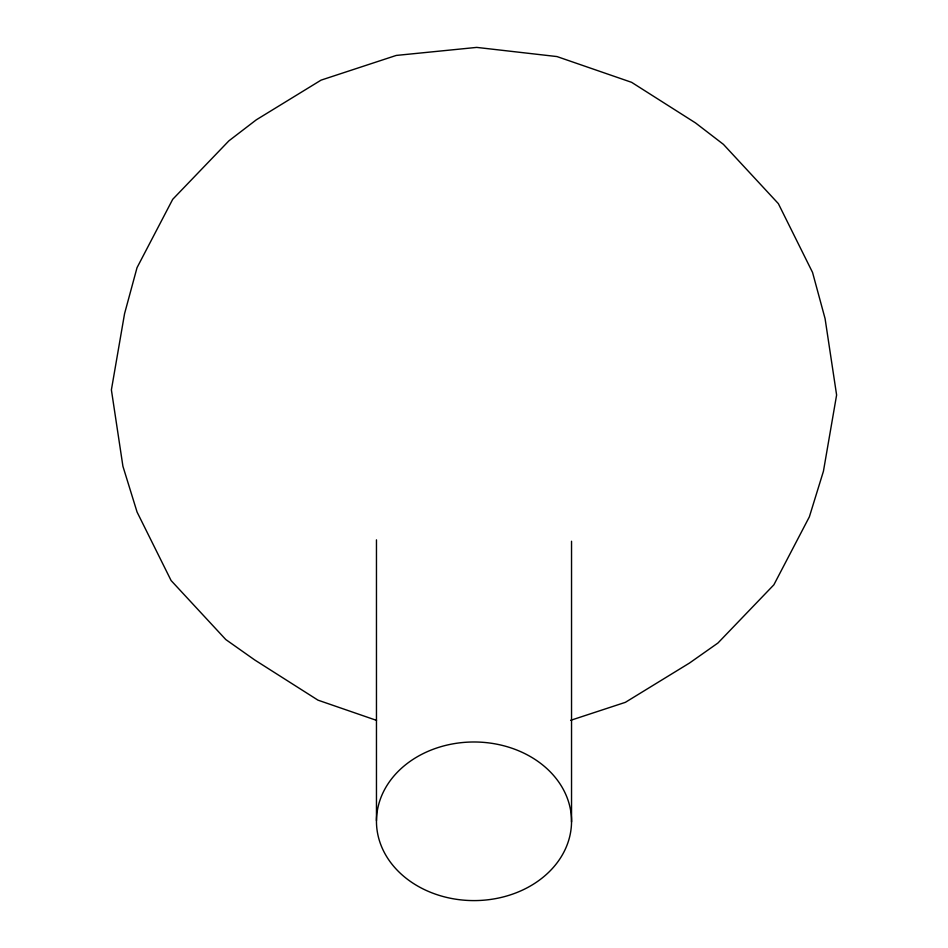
<?xml version="1.0" encoding="UTF-8"?>
<svg xmlns="http://www.w3.org/2000/svg" width="948" height="948" viewBox="0 0 948 948"><rect width="100%" height="100%" fill="white"/><g stroke="black" fill="none" stroke-linecap="round" stroke-linejoin="round"><path stroke-width="1.42" d="M570.625 720.326L625.372 702.338L689.457 663.067L717.932 643.028L773.864 584.821L809.367 516.826L823.433 471.239L836.61 395.02L825.08 318.623L812.555 272.455L778.355 203.63L723.419 144.357L695.512 122.92L631.617 82.334L556.997 56.572L476.714 47.4L396.24 55.434L321.076 80.13L256.327 119.803L228.906 140.837L172.702 199.329L137.033 267.656L124.567 313.646L111.39 389.877L122.92 466.274L137.069 512.05L171.102 580.543L225.778 639.545L254.751 659.986L317.983 700.157L376.522 720.361M571.537 541.249L571.537 821.975A97.549 79.312 0 0 1 424.491 889.627A97.549 79.312 0 0 1 425.972 752.262A97.549 79.312 0 0 1 571.537 821.975M376.463 539.862L376.463 820.601"/></g></svg>
